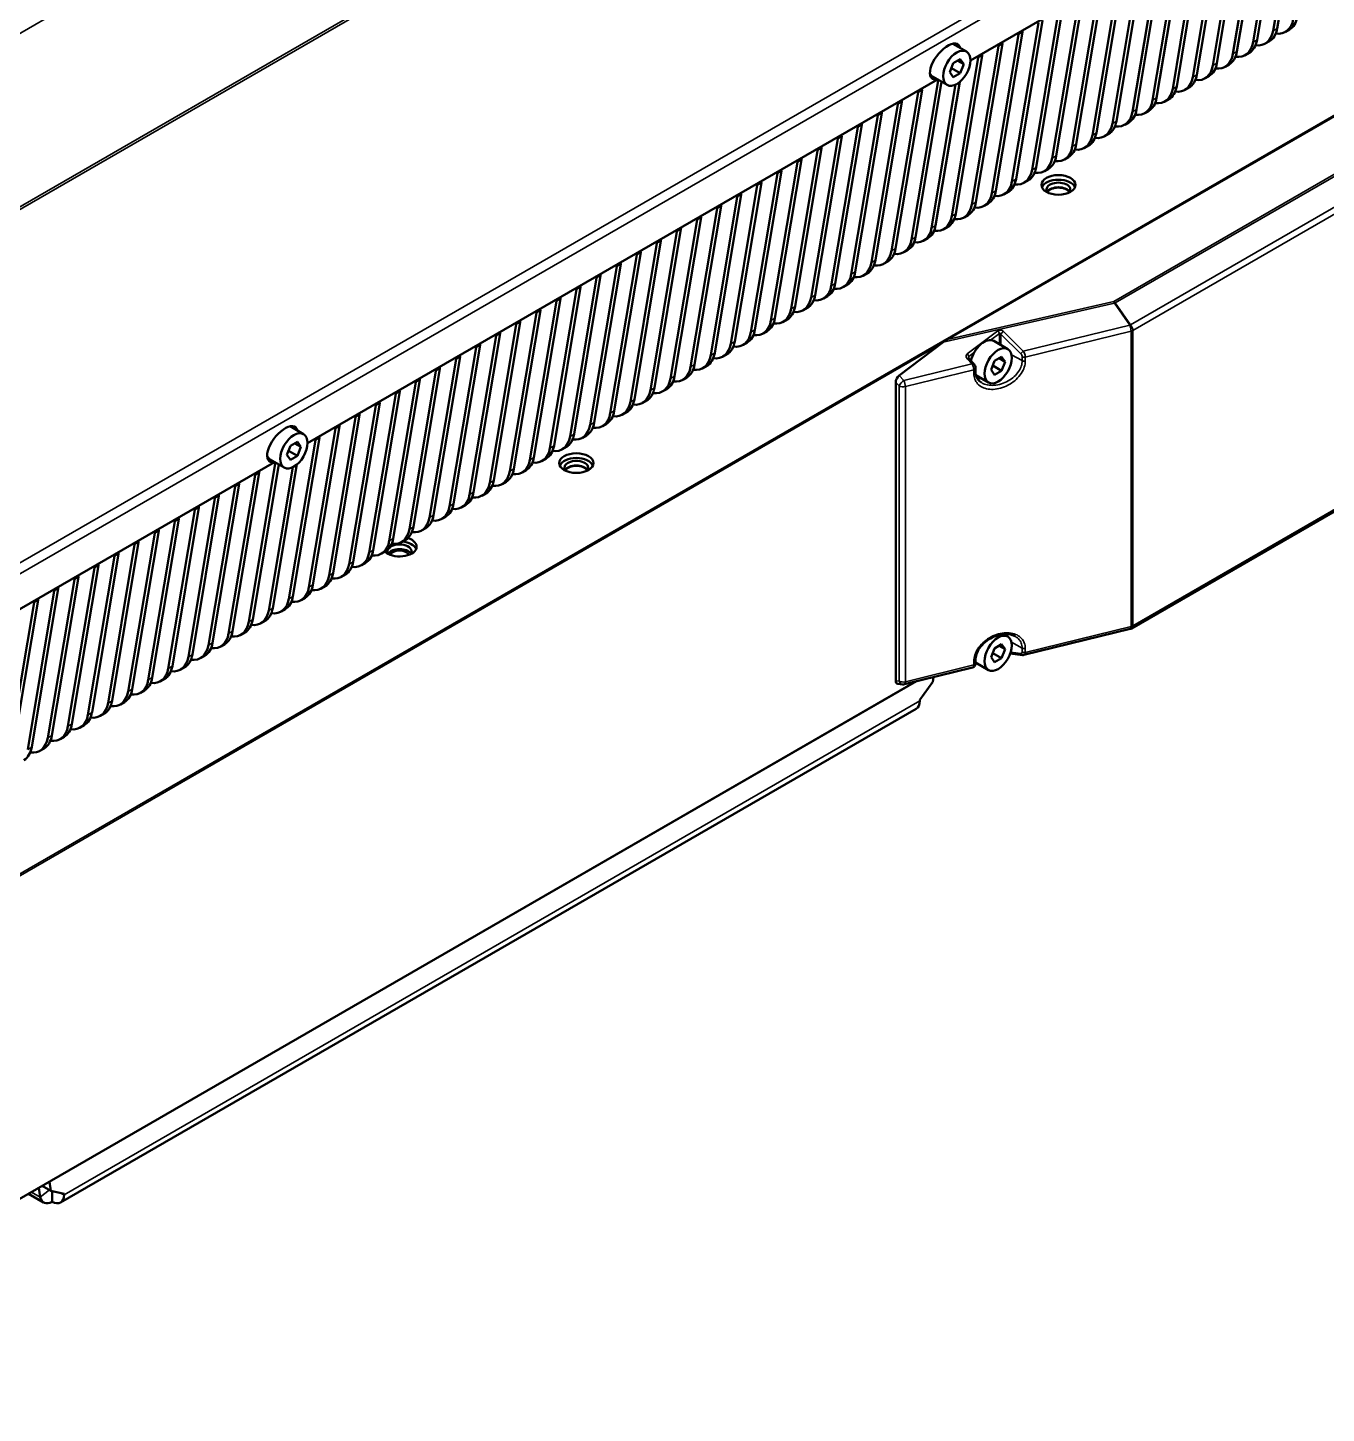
# Model space of a CAD drawing. Header units: millimetres. Extents: x 100 to 5488, y 100 to 4218.
# Drawn here: x 505.9 to 734.5, y 3023.4 to 3267.4 of the extents above; entities that cross this region are included whole.
import ezdxf

# ---------------------------------------------------------------- set-up
doc = ezdxf.new("R2010")
doc.units = ezdxf.units.MM
doc.header["$LTSCALE"] = 20
doc.layers.add('Visible (ANSI)', color=7, linetype='Continuous', lineweight=50)
doc.layers.add('Visible Narrow (ANSI)', color=7, linetype='Continuous', lineweight=35)

msp = doc.modelspace()

# ---------------------------------------------------------------- linework, layer by layer
at = {"layer": 'Visible (ANSI)'}
for p, q in [((667.755, 3212.453), (897.146, 3344.892)), ((671.859, 3261.596), (782.711, 3325.597)), ((729.813, 3294.747), (725.138, 3266.833)), ((725.845, 3267.241), (730.52, 3295.155)), ((718.774, 3263.159), (723.449, 3291.072)), ((726.277, 3292.705), (721.602, 3264.792)), ((722.31, 3265.2), (726.984, 3293.114)), ((719.206, 3288.623), (714.531, 3260.709)), ((715.238, 3261.117), (719.913, 3289.031)), ((722.742, 3290.664), (718.067, 3262.75)), ((715.67, 3286.582), (710.996, 3258.668)), ((711.703, 3259.076), (716.378, 3286.99)), ((712.135, 3284.54), (707.46, 3256.627)), ((708.167, 3257.035), (712.842, 3284.949)), ((708.599, 3282.499), (703.925, 3254.585)), ((704.632, 3254.994), (709.307, 3282.907)), ((697.561, 3250.911), (702.235, 3278.825)), ((705.064, 3280.458), (700.389, 3252.544)), ((701.096, 3252.952), (705.771, 3280.866)), ((697.993, 3276.375), (693.318, 3248.462)), ((694.025, 3248.87), (698.7, 3276.784)), ((701.528, 3278.417), (696.854, 3250.503)), ((694.457, 3274.334), (689.783, 3246.421)), ((690.49, 3246.829), (695.164, 3274.742)), ((690.922, 3272.293), (686.247, 3244.379)), ((686.954, 3244.788), (691.629, 3272.701)), ((687.386, 3270.252), (682.712, 3242.338)), ((683.419, 3242.746), (688.093, 3270.66)), ((676.348, 3238.664), (681.022, 3266.577)), ((683.851, 3268.21), (679.176, 3240.297)), ((679.883, 3240.705), (684.558, 3268.619)), ((727.299, 3266.619), (728.006, 3267.027)), ((671.155, 3263.165), (668.775, 3264.539)), ((676.78, 3264.128), (672.105, 3236.214)), ((672.812, 3236.623), (677.487, 3264.536)), ((680.315, 3266.169), (675.64, 3238.256)), ((723.763, 3264.578), (724.471, 3264.986)), ((673.244, 3262.087), (668.569, 3234.173)), ((668.843, 3261.091), (670.068, 3261.798)), ((669.277, 3234.581), (673.951, 3262.495)), ((670.68, 3260.927), (670.068, 3261.798)), ((720.228, 3262.536), (720.935, 3262.945)), ((668.843, 3261.091), (668.23, 3259.513)), ((668.23, 3259.513), (668.843, 3258.642)), ((668.515, 3260.245), (670.068, 3259.349)), ((670.068, 3259.349), (668.843, 3258.642)), ((669.619, 3261.54), (670.68, 3260.927)), ((670.068, 3259.349), (670.68, 3260.927)), ((716.692, 3260.495), (717.399, 3260.903)), ((555.187, 3194.235), (666.039, 3258.236)), ((666.173, 3258.004), (661.498, 3230.091)), ((662.205, 3230.499), (666.784, 3257.836)), ((669.255, 3257.338), (665.034, 3232.132)), ((667.755, 3257.276), (665.28, 3258.704)), ((665.741, 3232.54), (669.973, 3257.808)), ((666.038, 3258.247), (666.055, 3258.257)), ((709.621, 3256.413), (710.328, 3256.821)), ((713.157, 3258.454), (713.864, 3258.862)), ((655.134, 3226.416), (659.809, 3254.33)), ((662.637, 3255.963), (657.963, 3228.049)), ((658.67, 3228.458), (663.345, 3256.371)), ((706.086, 3254.371), (706.793, 3254.78)), ((655.566, 3251.88), (650.892, 3223.967)), ((651.599, 3224.375), (656.274, 3252.289)), ((659.102, 3253.922), (654.427, 3226.008)), ((702.55, 3252.33), (703.257, 3252.738)), ((652.031, 3249.839), (647.356, 3221.926)), ((648.063, 3222.334), (652.738, 3250.247)), ((699.015, 3250.289), (699.722, 3250.697)), ((648.495, 3247.798), (643.821, 3219.884)), ((644.528, 3220.293), (649.202, 3248.206)), ((695.479, 3248.248), (696.186, 3248.656)), ((644.96, 3245.757), (640.285, 3217.843)), ((640.992, 3218.251), (645.667, 3246.165)), ((688.408, 3244.165), (689.115, 3244.573)), ((691.944, 3246.206), (692.651, 3246.615)), ((641.424, 3243.716), (636.75, 3215.802)), ((637.457, 3216.21), (642.131, 3244.124)), ((684.873, 3242.124), (685.58, 3242.532)), ((630.386, 3212.128), (635.06, 3240.041)), ((637.889, 3241.674), (633.214, 3213.761)), ((633.921, 3214.169), (638.596, 3242.083)), ((681.337, 3240.083), (682.044, 3240.491)), ((630.818, 3237.592), (626.143, 3209.678)), ((626.85, 3210.086), (631.525, 3238)), ((634.353, 3239.633), (629.679, 3211.719)), ((677.801, 3238.041), (678.509, 3238.45)), ((627.282, 3235.551), (622.607, 3207.637)), ((623.315, 3208.045), (627.989, 3235.959)), ((674.266, 3236), (674.973, 3236.408)), ((623.747, 3233.509), (619.072, 3205.596)), ((619.779, 3206.004), (624.454, 3233.918)), ((670.73, 3233.959), (671.438, 3234.367)), ((620.211, 3231.468), (615.536, 3203.554)), ((616.244, 3203.963), (620.918, 3231.876)), ((663.659, 3229.876), (664.366, 3230.285)), ((667.195, 3231.918), (667.902, 3232.326)), ((609.172, 3199.88), (613.847, 3227.794)), ((616.676, 3229.427), (612.001, 3201.513)), ((612.708, 3201.921), (617.383, 3229.835)), ((660.124, 3227.835), (660.831, 3228.243)), ((609.604, 3225.344), (604.93, 3197.431)), ((605.637, 3197.839), (610.312, 3225.753)), ((613.14, 3227.386), (608.465, 3199.472)), ((656.588, 3225.794), (657.295, 3226.202)), ((606.069, 3223.303), (601.394, 3195.389)), ((602.101, 3195.798), (606.776, 3223.711)), ((653.053, 3223.753), (653.76, 3224.161)), ((602.533, 3221.262), (597.859, 3193.348)), ((598.566, 3193.756), (603.241, 3221.67)), ((649.517, 3221.711), (650.224, 3222.12)), ((598.998, 3219.221), (594.323, 3191.307)), ((595.03, 3191.715), (599.705, 3219.629)), ((642.446, 3217.629), (643.153, 3218.037)), ((645.982, 3219.67), (646.689, 3220.078)), ((587.959, 3187.633), (592.634, 3215.546)), ((595.462, 3217.179), (590.788, 3189.266)), ((591.495, 3189.674), (596.169, 3217.588)), ((638.911, 3215.588), (639.618, 3215.996)), ((588.391, 3213.097), (583.717, 3185.183)), ((584.424, 3185.592), (589.098, 3213.505)), ((591.927, 3215.138), (587.252, 3187.225)), ((635.375, 3213.547), (636.082, 3213.955)), ((584.856, 3211.056), (580.181, 3183.142)), ((580.888, 3183.55), (585.563, 3211.464)), ((631.84, 3211.505), (632.547, 3211.914)), ((667.087, 3212.009), (659.308, 3206.117)), ((678.438, 3210.786), (675.963, 3212.215)), ((581.32, 3209.014), (576.646, 3181.101)), ((577.353, 3181.509), (582.027, 3209.423)), ((628.304, 3209.464), (629.011, 3209.872)), ((672.397, 3208.265), (671.575, 3209.133)), ((676.126, 3208.713), (675.514, 3207.135)), ((676.126, 3208.713), (677.351, 3209.42)), ((676.902, 3209.161), (677.963, 3208.549)), ((677.963, 3208.549), (677.351, 3209.42)), ((677.351, 3206.971), (677.963, 3208.549)), ((577.785, 3206.973), (573.11, 3179.06)), ((573.817, 3179.468), (578.492, 3207.381)), ((621.233, 3205.382), (621.94, 3205.79)), ((624.768, 3207.423), (625.476, 3207.831)), ((672.763, 3206.727), (672.763, 3207.407)), ((675.038, 3204.897), (672.828, 3206.174)), ((675.514, 3207.135), (676.126, 3206.264)), ((675.798, 3207.867), (677.351, 3206.971)), ((677.351, 3206.971), (676.126, 3206.264)), ((566.746, 3175.385), (571.421, 3203.299)), ((574.249, 3204.932), (569.574, 3177.018)), ((570.282, 3177.427), (574.956, 3205.34)), ((617.697, 3203.34), (618.405, 3203.749)), ((658.707, 3152.394), (658.707, 3204.91)), ((567.178, 3200.849), (562.503, 3172.936)), ((563.211, 3173.344), (567.885, 3201.258)), ((570.714, 3202.891), (566.039, 3174.977)), ((614.162, 3201.299), (614.869, 3201.707)), ((563.643, 3198.808), (558.968, 3170.895)), ((559.675, 3171.303), (564.35, 3199.216)), ((610.626, 3199.258), (611.333, 3199.666)), ((554.483, 3195.804), (552.103, 3197.178)), ((560.107, 3196.767), (555.432, 3168.853)), ((556.139, 3169.262), (560.814, 3197.175)), ((607.091, 3197.217), (607.798, 3197.625)), ((552.17, 3193.73), (551.558, 3192.152)), ((556.571, 3194.726), (551.897, 3166.812)), ((552.17, 3193.73), (553.395, 3194.437)), ((552.604, 3167.22), (557.279, 3195.134)), ((552.947, 3194.179), (554.007, 3193.566)), ((554.007, 3193.566), (553.395, 3194.437)), ((553.395, 3191.988), (554.007, 3193.566)), ((600.02, 3193.134), (600.727, 3193.542)), ((603.555, 3195.175), (604.262, 3195.584)), ((551.083, 3189.915), (548.608, 3191.344)), ((549.365, 3190.886), (549.383, 3190.896)), ((551.558, 3192.152), (552.17, 3191.281)), ((551.842, 3192.885), (553.395, 3191.988)), ((553.395, 3191.988), (552.17, 3191.281)), ((596.484, 3191.093), (597.191, 3191.501)), ((462.556, 3140.755), (549.366, 3190.875)), ((545.965, 3188.602), (541.29, 3160.688)), ((541.997, 3161.097), (546.672, 3189.01)), ((549.5, 3190.643), (544.826, 3162.73)), ((545.533, 3163.138), (550.111, 3190.476)), ((552.583, 3189.977), (548.361, 3164.771)), ((549.068, 3165.179), (553.3, 3190.447)), ((592.949, 3189.052), (593.656, 3189.46)), ((542.429, 3186.561), (537.755, 3158.647)), ((538.462, 3159.055), (543.136, 3186.969)), ((589.413, 3187.01), (590.12, 3187.419)), ((700.243, 3161.606), (745.725, 3187.865)), ((538.894, 3184.52), (534.219, 3156.606)), ((534.926, 3157.014), (539.601, 3184.928)), ((585.878, 3184.969), (586.585, 3185.377)), ((535.358, 3182.478), (530.684, 3154.565)), ((531.391, 3154.973), (536.065, 3182.887)), ((578.807, 3180.887), (579.514, 3181.295)), ((582.342, 3182.928), (583.049, 3183.336)), ((524.32, 3150.89), (528.994, 3178.804)), ((531.823, 3180.437), (527.148, 3152.523)), ((527.855, 3152.932), (532.53, 3180.845)), ((575.271, 3178.845), (575.978, 3179.254)), ((524.752, 3176.355), (520.077, 3148.441)), ((520.784, 3148.849), (525.459, 3176.763)), ((528.287, 3178.396), (523.613, 3150.482)), ((571.735, 3176.804), (572.443, 3177.212)), ((521.216, 3174.313), (516.541, 3146.4)), ((517.249, 3146.808), (521.923, 3174.722)), ((568.2, 3174.763), (568.907, 3175.171)), ((517.681, 3172.272), (513.006, 3144.358)), ((513.713, 3144.767), (518.388, 3172.68)), ((564.664, 3172.722), (565.372, 3173.13)), ((514.145, 3170.231), (509.47, 3142.317)), ((510.178, 3142.725), (514.852, 3170.639)), ((557.593, 3168.639), (558.3, 3169.047)), ((561.129, 3170.68), (561.836, 3171.089)), ((503.106, 3138.643), (507.781, 3166.557)), ((510.61, 3168.19), (505.935, 3140.276)), ((506.642, 3140.684), (511.317, 3168.598)), ((554.058, 3166.598), (554.765, 3167.006)), ((507.074, 3166.148), (502.399, 3138.235)), ((550.522, 3164.557), (551.229, 3164.965)), ((546.987, 3162.515), (547.694, 3162.924)), ((543.451, 3160.474), (544.158, 3160.882)), ((678.438, 3160.164), (677.709, 3160.585)), ((681.288, 3156.919), (699.981, 3161.501)), ((536.38, 3156.392), (537.087, 3156.8)), ((539.916, 3158.433), (540.623, 3158.841)), ((676.126, 3158.09), (675.514, 3156.512)), ((675.798, 3157.244), (677.351, 3156.348)), ((676.126, 3158.09), (677.351, 3158.797)), ((676.902, 3158.539), (677.963, 3157.926)), ((677.963, 3157.926), (677.351, 3158.797)), ((677.351, 3156.348), (677.963, 3157.926)), ((681.02, 3156.905), (678.87, 3157.167)), ((532.845, 3154.351), (533.552, 3154.759)), ((660.251, 3151.764), (672.237, 3154.701)), ((672.763, 3155.424), (672.763, 3156.096)), ((675.038, 3154.275), (672.763, 3155.588)), ((675.514, 3156.512), (676.126, 3155.641)), ((677.351, 3156.348), (676.126, 3155.641)), ((662.364, 3152.282), (439.15, 3023.409)), ((529.309, 3152.309), (530.016, 3152.718)), ((665.256, 3152.181), (662.962, 3149.002)), ((665.373, 3153.019), (665.256, 3152.181)), ((525.774, 3150.268), (526.481, 3150.676)), ((659.063, 3151.844), (659.891, 3151.742)), ((662.316, 3147.454), (511.727, 3060.511)), ((522.238, 3148.227), (522.945, 3148.635)), ((662.938, 3148.827), (662.962, 3149.002)), ((515.167, 3144.144), (515.874, 3144.553)), ((518.702, 3146.186), (519.41, 3146.594)), ((511.631, 3142.103), (512.338, 3142.511)), ((508.096, 3140.062), (508.803, 3140.47)), ((510.03, 3062.561), (509.76, 3064.176)), ((506.07, 3062.045), (508.727, 3060.511)), ((507.869, 3063.084), (508.138, 3061.477)), ((508.497, 3063.446), (510.03, 3062.561)), ((512.324, 3062.031), (510.03, 3062.561)), ((510.227, 3062.516), (510.227, 3060.659)), ((512.348, 3061.884), (511.941, 3062.119)), ((512.324, 3062.031), (512.348, 3061.884))]:
    msp.add_line(p, q, dxfattribs=at)
for centre, start, end in [((699.743, 3162.472), 283.77012, 300), ((660.012, 3152.735), 263.03333, 283.77012)]:
    msp.add_arc(centre, 1, start, end, dxfattribs=at)
for centre, major_axis, ratio, start_param, end_param in [((724.506, 3273.089), (3.5, -6.062), 0.5773503, 0, 0.6108652), ((680.883, 3266.686), (-0.1, 0.173), 0.5773503, 3.7524579, 5.2578233), ((720.263, 3270.64), (3.5, -6.062), 0.5773503, 5.8672332, 6.8940505), ((720.971, 3271.048), (3.5, -6.062), 0.5773503, 0, 0.6108652), ((723.799, 3272.681), (3.5, -6.062), 0.5773503, 5.8672332, 6.8940505), ((667.427, 3261.391), (-2.296, -2.996), 0.4692871, 2.7675322, 6.7627973), ((666.98, 3261.649), (1.875, 3.248), 0.5773503, 5.847703, 6.0563792), ((676.64, 3264.237), (0.1, -0.173), 0.5773503, 0.6108652, 2.1162307), ((677.347, 3264.645), (-0.1, 0.173), 0.5773503, 3.7524579, 5.2578233), ((680.176, 3266.278), (0.1, -0.173), 0.5773503, 0.6108652, 2.1162307), ((716.728, 3268.598), (3.5, -6.062), 0.5773503, 5.8672332, 6.8940505), ((717.435, 3269.007), (3.5, -6.062), 0.5773503, 0, 0.6108652), ((673.105, 3262.195), (0.1, -0.173), 0.5773503, 0.6108652, 2.1162307), ((673.812, 3262.604), (-0.1, 0.173), 0.5773503, 3.7524579, 5.2578233), ((713.192, 3266.557), (3.5, -6.062), 0.5773503, 5.8672332, 6.8940505), ((713.899, 3266.965), (3.5, -6.062), 0.5773503, 0, 0.6108652), ((666.98, 3261.649), (-1.7, -2.944), 0.5773503, 5.8631434, 6.2831853), ((709.657, 3264.516), (3.5, -6.062), 0.5773503, 5.8672332, 6.8940505), ((710.364, 3264.924), (3.5, -6.062), 0.5773503, 0, 0.6108652), ((666.98, 3261.649), (-1.875, -3.248), 0.5773503, 0.0340297, 0.4217443), ((666.034, 3258.113), (0.1, -0.173), 0.5773503, 0.6108652, 2.0666339), ((703.293, 3260.842), (3.5, -6.062), 0.5773503, 0, 0.6108652), ((706.121, 3262.475), (3.5, -6.062), 0.5773503, 5.8672332, 6.8940505), ((706.828, 3262.883), (3.5, -6.062), 0.5773503, 0, 0.6108652), ((659.67, 3254.439), (-0.1, 0.173), 0.5773503, 3.7524579, 5.2578233), ((662.498, 3256.072), (0.1, -0.173), 0.5773503, 0.6108652, 2.1162307), ((663.205, 3256.48), (-0.1, 0.173), 0.5773503, 3.7524579, 5.2578233), ((699.05, 3258.392), (3.5, -6.062), 0.5773503, 5.8672332, 6.8940505), ((699.757, 3258.801), (3.5, -6.062), 0.5773503, 0, 0.6108652), ((702.586, 3260.434), (3.5, -6.062), 0.5773503, 5.8672332, 6.8940505), ((655.427, 3251.989), (0.1, -0.173), 0.5773503, 0.6108652, 2.1162307), ((656.134, 3252.397), (-0.1, 0.173), 0.5773503, 3.7524579, 5.2578233), ((658.963, 3254.03), (0.1, -0.173), 0.5773503, 0.6108652, 2.1162307), ((695.515, 3256.351), (3.5, -6.062), 0.5773503, 5.8672332, 6.8940505), ((696.222, 3256.759), (3.5, -6.062), 0.5773503, 0, 0.6108652), ((651.892, 3249.948), (0.1, -0.173), 0.5773503, 0.6108652, 2.1162307), ((652.599, 3250.356), (-0.1, 0.173), 0.5773503, 3.7524579, 5.2578233), ((691.979, 3254.31), (3.5, -6.062), 0.5773503, 5.8672332, 6.8940505), ((692.686, 3254.718), (3.5, -6.062), 0.5773503, 0, 0.6108652), ((648.356, 3247.907), (0.1, -0.173), 0.5773503, 0.6108652, 2.1162307), ((649.063, 3248.315), (-0.1, 0.173), 0.5773503, 3.7524579, 5.2578233), ((688.444, 3252.269), (3.5, -6.062), 0.5773503, 5.8672332, 6.8940505), ((689.151, 3252.677), (3.5, -6.062), 0.5773503, 0, 0.6108652), ((644.821, 3245.866), (0.1, -0.173), 0.5773503, 0.6108652, 2.1162307), ((645.528, 3246.274), (-0.1, 0.173), 0.5773503, 3.7524579, 5.2578233), ((682.08, 3248.594), (3.5, -6.062), 0.5773503, 0, 0.6108652), ((684.908, 3250.227), (3.5, -6.062), 0.5773503, 5.8672332, 6.8940505), ((685.615, 3250.636), (3.5, -6.062), 0.5773503, 0, 0.6108652), ((638.457, 3242.191), (-0.1, 0.173), 0.5773503, 3.7524579, 5.2578233), ((641.285, 3243.824), (0.1, -0.173), 0.5773503, 0.6108652, 2.1162307), ((641.992, 3244.233), (-0.1, 0.173), 0.5773503, 3.7524579, 5.2578233), ((677.837, 3246.145), (3.5, -6.062), 0.5773503, 5.8672332, 6.8940505), ((678.544, 3246.553), (3.5, -6.062), 0.5773503, 0, 0.6108652), ((681.373, 3248.186), (3.5, -6.062), 0.5773503, 5.8672332, 6.8940505), ((634.214, 3239.742), (0.1, -0.173), 0.5773503, 0.6108652, 2.1162307), ((634.921, 3240.15), (-0.1, 0.173), 0.5773503, 3.7524579, 5.2578233), ((637.749, 3241.783), (0.1, -0.173), 0.5773503, 0.6108652, 2.1162307), ((674.301, 3244.104), (3.5, -6.062), 0.5773503, 5.8672332, 6.8940505), ((675.009, 3244.512), (3.5, -6.062), 0.5773503, 0, 0.6108652), ((687.345, 3238.869), (-3, 0), 0.5773503, 3.3795338, 6.0452442), ((687.345, 3238.869), (2.1, 0), 0.5773503, 5.8319815, 9.8759818), ((630.678, 3237.701), (0.1, -0.173), 0.5773503, 0.6108652, 2.1162307), ((631.386, 3238.109), (-0.1, 0.173), 0.5773503, 3.7524579, 5.2578233), ((670.766, 3242.062), (3.5, -6.062), 0.5773503, 5.8672332, 6.8940505), ((671.473, 3242.471), (3.5, -6.062), 0.5773503, 0, 0.6108652), ((687.345, 3238.052), (-2.1, 0), 0.5773503, 3.4850213, 5.9397566), ((687.345, 3238.052), (2, 0), 0.5773503, 0.284914, 2.8566786), ((627.143, 3235.659), (0.1, -0.173), 0.5773503, 0.6108652, 2.1162307), ((627.85, 3236.068), (-0.1, 0.173), 0.5773503, 3.7524579, 5.2578233), ((667.23, 3240.021), (3.5, -6.062), 0.5773503, 5.8672332, 6.8940505), ((667.938, 3240.429), (3.5, -6.062), 0.5773503, 0, 0.6108652), ((623.607, 3233.618), (0.1, -0.173), 0.5773503, 0.6108652, 2.1162307), ((624.314, 3234.026), (-0.1, 0.173), 0.5773503, 3.7524579, 5.2578233), ((660.866, 3236.347), (3.5, -6.062), 0.5773503, 0, 0.6108652), ((663.695, 3237.98), (3.5, -6.062), 0.5773503, 5.8672332, 6.8940505), ((664.402, 3238.388), (3.5, -6.062), 0.5773503, 0, 0.6108652), ((617.243, 3229.944), (-0.1, 0.173), 0.5773503, 3.7524579, 5.2578233), ((620.072, 3231.577), (0.1, -0.173), 0.5773503, 0.6108652, 2.1162307), ((620.779, 3231.985), (-0.1, 0.173), 0.5773503, 3.7524579, 5.2578233), ((656.624, 3233.897), (3.5, -6.062), 0.5773503, 5.8672332, 6.8940505), ((657.331, 3234.306), (3.5, -6.062), 0.5773503, 0, 0.6108652), ((660.159, 3235.939), (3.5, -6.062), 0.5773503, 5.8672332, 6.8940505), ((613.001, 3227.494), (0.1, -0.173), 0.5773503, 0.6108652, 2.1162307), ((613.708, 3227.903), (-0.1, 0.173), 0.5773503, 3.7524579, 5.2578233), ((616.536, 3229.536), (0.1, -0.173), 0.5773503, 0.6108652, 2.1162307), ((653.088, 3231.856), (3.5, -6.062), 0.5773503, 5.8672332, 6.8940505), ((653.795, 3232.264), (3.5, -6.062), 0.5773503, 0, 0.6108652), ((609.465, 3225.453), (0.1, -0.173), 0.5773503, 0.6108652, 2.1162307), ((610.172, 3225.861), (-0.1, 0.173), 0.5773503, 3.7524579, 5.2578233), ((649.553, 3229.815), (3.5, -6.062), 0.5773503, 5.8672332, 6.8940505), ((650.26, 3230.223), (3.5, -6.062), 0.5773503, 0, 0.6108652), ((605.93, 3223.412), (0.1, -0.173), 0.5773503, 0.6108652, 2.1162307), ((606.637, 3223.82), (-0.1, 0.173), 0.5773503, 3.7524579, 5.2578233), ((646.017, 3227.774), (3.5, -6.062), 0.5773503, 5.8672332, 6.8940505), ((646.724, 3228.182), (3.5, -6.062), 0.5773503, 0, 0.6108652), ((602.394, 3221.371), (0.1, -0.173), 0.5773503, 0.6108652, 2.1162307), ((603.101, 3221.779), (-0.1, 0.173), 0.5773503, 3.7524579, 5.2578233), ((639.653, 3224.099), (3.5, -6.062), 0.5773503, 0, 0.6108652), ((642.482, 3225.732), (3.5, -6.062), 0.5773503, 5.8672332, 6.8940505), ((643.189, 3226.141), (3.5, -6.062), 0.5773503, 0, 0.6108652), ((596.03, 3217.696), (-0.1, 0.173), 0.5773503, 3.7524579, 5.2578233), ((598.859, 3219.329), (0.1, -0.173), 0.5773503, 0.6108652, 2.1162307), ((599.566, 3219.738), (-0.1, 0.173), 0.5773503, 3.7524579, 5.2578233), ((635.411, 3221.65), (3.5, -6.062), 0.5773503, 5.8672332, 6.8940505), ((636.118, 3222.058), (3.5, -6.062), 0.5773503, 0, 0.6108652), ((638.946, 3223.691), (3.5, -6.062), 0.5773503, 5.8672332, 6.8940505), ((591.788, 3215.247), (0.1, -0.173), 0.5773503, 0.6108652, 2.1162307), ((592.495, 3215.655), (-0.1, 0.173), 0.5773503, 3.7524579, 5.2578233), ((595.323, 3217.288), (0.1, -0.173), 0.5773503, 0.6108652, 2.1162307), ((631.875, 3219.609), (3.5, -6.062), 0.5773503, 5.8672332, 6.8940505), ((632.582, 3220.017), (3.5, -6.062), 0.5773503, 0, 0.6108652), ((588.252, 3213.206), (0.1, -0.173), 0.5773503, 0.6108652, 2.1162307), ((588.959, 3213.614), (-0.1, 0.173), 0.5773503, 3.7524579, 5.2578233), ((628.34, 3217.567), (3.5, -6.062), 0.5773503, 5.8672332, 6.8940505), ((629.047, 3217.976), (3.5, -6.062), 0.5773503, 0, 0.6108652), ((584.716, 3211.164), (0.1, -0.173), 0.5773503, 0.6108652, 2.1162307), ((585.424, 3211.573), (-0.1, 0.173), 0.5773503, 3.7524579, 5.2578233), ((624.804, 3215.526), (3.5, -6.062), 0.5773503, 5.8672332, 6.8940505), ((625.511, 3215.934), (3.5, -6.062), 0.5773503, 0, 0.6108652), ((667.784, 3211.654), (-1.773, -1.185), 0.32587, 4.5140991, 4.8927613), ((674.263, 3209.271), (1.7, 2.944), 0.5773503, 0, 2.0682462), ((581.181, 3209.123), (0.1, -0.173), 0.5773503, 0.6108652, 2.1162307), ((581.888, 3209.531), (-0.1, 0.173), 0.5773503, 3.7524579, 5.2578233), ((618.44, 3211.852), (3.5, -6.062), 0.5773503, 0, 0.6108652), ((621.268, 3213.485), (3.5, -6.062), 0.5773503, 5.8672332, 6.8940505), ((621.976, 3213.893), (3.5, -6.062), 0.5773503, 0, 0.6108652), ((671.212, 3208.789), (0.363, 0.344), 0.3380766, 0, 0.0002542), ((672.034, 3207.921), (0.363, 0.344), 0.3380766, 6.2831166, 6.2831856), ((574.817, 3205.449), (-0.1, 0.173), 0.5773503, 3.7524579, 5.2578233), ((577.645, 3207.082), (0.1, -0.173), 0.5773503, 0.6108652, 2.1162307), ((578.352, 3207.49), (-0.1, 0.173), 0.5773503, 3.7524579, 5.2578233), ((614.197, 3209.402), (3.5, -6.062), 0.5773503, 5.8672332, 6.8940505), ((614.905, 3209.811), (3.5, -6.062), 0.5773503, 0, 0.6108652), ((617.733, 3211.444), (3.5, -6.062), 0.5773503, 5.8672332, 6.8940505), ((659.414, 3205.313), (-0.463, -0.925), 0.5782294, 4.0057487, 5.4256924), ((672.263, 3207.407), (0.5, 0), 0.5773503, 0, 0.0001811), ((570.574, 3202.999), (0.1, -0.173), 0.5773503, 0.6108652, 2.1162307), ((571.281, 3203.408), (-0.1, 0.173), 0.5773503, 3.7524579, 5.2578233), ((574.11, 3205.041), (0.1, -0.173), 0.5773503, 0.6108652, 2.1162307), ((610.662, 3207.361), (3.5, -6.062), 0.5773503, 5.8672332, 6.8940505), ((611.369, 3207.769), (3.5, -6.062), 0.5773503, 0, 0.6108652), ((567.039, 3200.958), (0.1, -0.173), 0.5773503, 0.6108652, 2.1162307), ((567.746, 3201.366), (-0.1, 0.173), 0.5773503, 3.7524579, 5.2578233), ((607.126, 3205.32), (3.5, -6.062), 0.5773503, 5.8672332, 6.8940505), ((607.833, 3205.728), (3.5, -6.062), 0.5773503, 0, 0.6108652), ((563.503, 3198.917), (0.1, -0.173), 0.5773503, 0.6108652, 2.1162307), ((564.21, 3199.325), (-0.1, 0.173), 0.5773503, 3.7524579, 5.2578233), ((603.591, 3203.279), (3.5, -6.062), 0.5773503, 5.8672332, 6.8940505), ((604.298, 3203.687), (3.5, -6.062), 0.5773503, 0, 0.6108652), ((550.754, 3194.03), (-2.296, -2.996), 0.4692871, 2.7675322, 6.7627973), ((550.308, 3194.288), (1.875, 3.248), 0.5773503, 5.847703, 6.0563792), ((559.968, 3196.876), (0.1, -0.173), 0.5773503, 0.6108652, 2.1162307), ((560.675, 3197.284), (-0.1, 0.173), 0.5773503, 3.7524579, 5.2578233), ((597.227, 3199.605), (3.5, -6.062), 0.5773503, 0, 0.6108652), ((600.055, 3201.238), (3.5, -6.062), 0.5773503, 5.8672332, 6.8940505), ((600.762, 3201.646), (3.5, -6.062), 0.5773503, 0, 0.6108652), ((556.432, 3194.834), (0.1, -0.173), 0.5773503, 0.6108652, 2.1162307), ((557.139, 3195.243), (-0.1, 0.173), 0.5773503, 3.7524579, 5.2578233), ((592.984, 3197.155), (3.5, -6.062), 0.5773503, 5.8672332, 6.8940505), ((593.691, 3197.563), (3.5, -6.062), 0.5773503, 0, 0.6108652), ((596.52, 3199.196), (3.5, -6.062), 0.5773503, 5.8672332, 6.8940505), ((550.308, 3194.288), (-1.7, -2.944), 0.5773503, 5.8631434, 6.2831853), ((550.308, 3194.288), (-1.875, -3.248), 0.5773503, 0.0340297, 0.4217443), ((549.361, 3190.752), (0.1, -0.173), 0.5773503, 0.6108652, 2.0666339), ((589.449, 3195.114), (3.5, -6.062), 0.5773503, 5.8672332, 6.8940505), ((590.156, 3195.522), (3.5, -6.062), 0.5773503, 0, 0.6108652), ((602.492, 3189.879), (-3, 0), 0.5773503, 3.3795338, 6.0452442), ((602.492, 3189.879), (2.1, 0), 0.5773503, 5.8319815, 9.8759818), ((545.826, 3188.711), (0.1, -0.173), 0.5773503, 0.6108652, 2.1162307), ((546.533, 3189.119), (-0.1, 0.173), 0.5773503, 3.7524579, 5.2578233), ((585.913, 3193.073), (3.5, -6.062), 0.5773503, 5.8672332, 6.8940505), ((586.62, 3193.481), (3.5, -6.062), 0.5773503, 0, 0.6108652), ((602.492, 3189.062), (-2.1, 0), 0.5773503, 3.4850213, 5.9397566), ((602.492, 3189.062), (2, 0), 0.5773503, 0.284914, 2.8566786), ((542.29, 3186.67), (0.1, -0.173), 0.5773503, 0.6108652, 2.1162307), ((542.997, 3187.078), (-0.1, 0.173), 0.5773503, 3.7524579, 5.2578233), ((582.378, 3191.031), (3.5, -6.062), 0.5773503, 5.8672332, 6.8940505), ((583.085, 3191.44), (3.5, -6.062), 0.5773503, 0, 0.6108652), ((538.755, 3184.628), (0.1, -0.173), 0.5773503, 0.6108652, 2.1162307), ((539.462, 3185.037), (-0.1, 0.173), 0.5773503, 3.7524579, 5.2578233), ((578.842, 3188.99), (3.5, -6.062), 0.5773503, 5.8672332, 6.8940505), ((579.549, 3189.398), (3.5, -6.062), 0.5773503, 0, 0.6108652), ((535.219, 3182.587), (0.1, -0.173), 0.5773503, 0.6108652, 2.1162307), ((535.926, 3182.995), (-0.1, 0.173), 0.5773503, 3.7524579, 5.2578233), ((572.478, 3185.316), (3.5, -6.062), 0.5773503, 0, 0.6108652), ((575.307, 3186.949), (3.5, -6.062), 0.5773503, 5.8672332, 6.8940505), ((576.014, 3187.357), (3.5, -6.062), 0.5773503, 0, 0.6108652), ((528.855, 3178.913), (-0.1, 0.173), 0.5773503, 3.7524579, 5.2578233), ((531.683, 3180.546), (0.1, -0.173), 0.5773503, 0.6108652, 2.1162307), ((532.391, 3180.954), (-0.1, 0.173), 0.5773503, 3.7524579, 5.2578233), ((568.235, 3182.866), (3.5, -6.062), 0.5773503, 5.8672332, 6.8940505), ((568.943, 3183.275), (3.5, -6.062), 0.5773503, 0, 0.6108652), ((571.771, 3184.908), (3.5, -6.062), 0.5773503, 5.8672332, 6.8940505), ((524.612, 3176.463), (0.1, -0.173), 0.5773503, 0.6108652, 2.1162307), ((525.319, 3176.872), (-0.1, 0.173), 0.5773503, 3.7524579, 5.2578233), ((528.148, 3178.505), (0.1, -0.173), 0.5773503, 0.6108652, 2.1162307), ((564.7, 3180.825), (3.5, -6.062), 0.5773503, 5.8672332, 6.8940505), ((571.379, 3175.998), (3, 0), 0.5773503, 3.6794678, 7.3422984), ((565.407, 3181.233), (3.5, -6.062), 0.5773503, 0, 0.6108652), ((571.379, 3175.182), (2.1, 0), 0.5773503, 5.8319815, 8.7807477), ((571.379, 3175.182), (3, 0), 0.5773503, 0.2379411, 1.4020864), ((521.077, 3174.422), (0.1, -0.173), 0.5773503, 0.6108652, 2.1162307), ((521.784, 3174.83), (-0.1, 0.173), 0.5773503, 3.7524579, 5.2578233), ((561.164, 3178.784), (3.5, -6.062), 0.5773503, 5.8672332, 6.8940505), ((561.872, 3179.192), (3.5, -6.062), 0.5773503, 0, 0.6108652), ((571.379, 3175.182), (-2.1, 0), 0.5773503, 6.0105455, 6.7343891), ((571.379, 3174.365), (-2.1, 0), 0.5773503, 3.4850213, 5.9397566), ((571.379, 3174.365), (1.65, 0), 0.5773503, 0.185608, 2.9559846), ((517.541, 3172.381), (0.1, -0.173), 0.5773503, 0.6108652, 2.1162307), ((518.248, 3172.789), (-0.1, 0.173), 0.5773503, 3.7524579, 5.2578233), ((557.629, 3176.743), (3.5, -6.062), 0.5773503, 5.8672332, 6.8940505), ((558.336, 3177.151), (3.5, -6.062), 0.5773503, 0, 0.6108652), ((514.006, 3170.34), (0.1, -0.173), 0.5773503, 0.6108652, 2.1162307), ((514.713, 3170.748), (-0.1, 0.173), 0.5773503, 3.7524579, 5.2578233), ((551.265, 3173.068), (3.5, -6.062), 0.5773503, 0, 0.6108652), ((554.093, 3174.701), (3.5, -6.062), 0.5773503, 5.8672332, 6.8940505), ((554.8, 3175.11), (3.5, -6.062), 0.5773503, 0, 0.6108652), ((507.642, 3166.665), (-0.1, 0.173), 0.5773503, 3.7524579, 5.2578233), ((510.47, 3168.298), (0.1, -0.173), 0.5773503, 0.6108652, 2.1162307), ((511.177, 3168.707), (-0.1, 0.173), 0.5773503, 3.7524579, 5.2578233), ((547.022, 3170.619), (3.5, -6.062), 0.5773503, 5.8672332, 6.8940505), ((547.729, 3171.027), (3.5, -6.062), 0.5773503, 0, 0.6108652), ((550.558, 3172.66), (3.5, -6.062), 0.5773503, 5.8672332, 6.8940505), ((506.935, 3166.257), (0.1, -0.173), 0.5773503, 0.6108652, 2.1162307), ((543.487, 3168.578), (3.5, -6.062), 0.5773503, 5.8672332, 6.8940505), ((544.194, 3168.986), (3.5, -6.062), 0.5773503, 0, 0.6108652), ((539.951, 3166.536), (3.5, -6.062), 0.5773503, 5.8672332, 6.8940505), ((540.658, 3166.945), (3.5, -6.062), 0.5773503, 0, 0.6108652), ((536.416, 3164.495), (3.5, -6.062), 0.5773503, 5.8672332, 6.8940505), ((537.123, 3164.903), (3.5, -6.062), 0.5773503, 0, 0.6108652), ((530.052, 3160.821), (3.5, -6.062), 0.5773503, 0, 0.6108652), ((532.88, 3162.454), (3.5, -6.062), 0.5773503, 5.8672332, 6.8940505), ((533.587, 3162.862), (3.5, -6.062), 0.5773503, 0, 0.6108652), ((681.081, 3157.401), (-0.061, -0.496), 0.736324, 0.0000002, 0.0001292), ((525.809, 3158.371), (3.5, -6.062), 0.5773503, 5.8672332, 6.8940505), ((526.516, 3158.78), (3.5, -6.062), 0.5773503, 0, 0.6108652), ((529.345, 3160.413), (3.5, -6.062), 0.5773503, 5.8672332, 6.8940505), ((672.263, 3156.104), (0.5, 0), 0.5773503, 0, 0.0003699), ((522.274, 3156.33), (3.5, -6.062), 0.5773503, 5.8672332, 6.8940505), ((522.981, 3156.738), (3.5, -6.062), 0.5773503, 0, 0.6108652), ((659.414, 3152.808), (-0.467, -0.93), 0.5711118, 5.4336294, 6.4848623), ((518.738, 3154.289), (3.5, -6.062), 0.5773503, 5.8672332, 6.8940505), ((519.445, 3154.697), (3.5, -6.062), 0.5773503, 0, 0.6108652), ((515.202, 3152.248), (3.5, -6.062), 0.5773503, 5.8672332, 6.8940505), ((515.91, 3152.656), (3.5, -6.062), 0.5773503, 0, 0.6108652), ((660.816, 3150.052), (1.5, -2.598), 0.5773503, 0, 0.7853982), ((508.838, 3148.573), (3.5, -6.062), 0.5773503, 0, 0.6108652), ((511.667, 3150.206), (3.5, -6.062), 0.5773503, 5.8672332, 6.8940505), ((512.374, 3150.615), (3.5, -6.062), 0.5773503, 0, 0.6108652), ((504.596, 3146.124), (3.5, -6.062), 0.5773503, 5.8672332, 6.8940505), ((505.303, 3146.532), (3.5, -6.062), 0.5773503, 0, 0.6108652), ((508.131, 3148.165), (3.5, -6.062), 0.5773503, 5.8672332, 6.8940505), ((501.767, 3144.491), (3.5, -6.062), 0.5773503, 0, 0.6108652), ((510.227, 3063.109), (1.5, -2.598), 0.5773503, 5.4977871, 7.0685835), ((510.227, 3063.109), (-1.5, -2.598), 0.5773503, 5.6723201, 7.0685835)]:
    msp.add_ellipse(centre, major_axis=major_axis, ratio=ratio, start_param=start_param, end_param=end_param, dxfattribs=at)
for centre, major_axis in [((669.455, 3260.22), (1.7, 2.944)), ((687.345, 3239.685), (-3, 0)), ((676.738, 3207.842), (1.7, 2.944)), ((552.783, 3192.859), (1.7, 2.944)), ((602.492, 3190.695), (-3, 0)), ((676.738, 3157.219), (1.7, 2.944))]:
    msp.add_ellipse(centre, major_axis=major_axis, ratio=0.5773503, dxfattribs=at)
for points, knots in [([(671.515, 3209.248), (671.515, 3209.24), (671.517, 3209.228), (671.528, 3209.2), (671.534, 3209.188), (671.55, 3209.162), (671.561, 3209.148), (671.575, 3209.133)], [0, 0, 0, 0, 0.014407676, 0.014407676, 0.022325824, 0.022325824, 0.030640172, 0.030640172, 0.030640172, 0.030640172]), ([(672.397, 3208.265), (672.477, 3208.181), (672.549, 3208.083), (672.66, 3207.88), (672.703, 3207.774), (672.751, 3207.581), (672.763, 3207.494), (672.763, 3207.407)], [0, 0, 0, 0, 0.035697237, 0.035697237, 0.069380501, 0.069380501, 0.096606896, 0.096606896, 0.096606896, 0.096606896]), ([(672.763, 3206.727), (672.763, 3206.408), (672.824, 3206.108), (673.051, 3205.578), (673.221, 3205.342), (673.543, 3205.047), (673.664, 3204.957), (673.795, 3204.878)], [0, 0, 0, 0, 0.12532311, 0.12532311, 0.25251923, 0.25251923, 0.31674209, 0.31674209, 0.31674209, 0.31674209]), ([(679.699, 3160.225), (679.395, 3160.393), (679.034, 3160.508), (678.254, 3160.617), (677.828, 3160.613), (676.948, 3160.482), (676.483, 3160.351), (675.582, 3159.971), (675.134, 3159.715), (674.337, 3159.119), (673.975, 3158.773), (673.402, 3158.058), (673.175, 3157.681), (672.878, 3156.965), (672.793, 3156.615), (672.766, 3156.227), (672.763, 3156.165), (672.763, 3156.104)], [0, 0, 0, 0, 0.1438043, 0.1438043, 0.2874519, 0.2874519, 0.4365532, 0.4365532, 0.5880436, 0.5880436, 0.7349932, 0.7349932, 0.8714619, 0.8714619, 0.9965452, 0.9965452, 1.020423, 1.020423, 1.020423, 1.020423]), ([(681.288, 3156.919), (681.209, 3156.9), (681.127, 3156.895), (681.038, 3156.903), (681.029, 3156.903), (681.02, 3156.905)], [0.000003255, 0.000003255, 0.000003255, 0.000003255, 0.025975972, 0.025975972, 0.028868437, 0.028868437, 0.028868437, 0.028868437]), ([(672.763, 3155.424), (672.763, 3155.319), (672.745, 3155.213), (672.673, 3155.03), (672.621, 3154.948), (672.5, 3154.826), (672.433, 3154.779), (672.323, 3154.727), (672.282, 3154.713), (672.24, 3154.702)], [0.00000161, 0.00000161, 0.00000161, 0.00000161, 0.03319525, 0.03319525, 0.06305276, 0.06305276, 0.08819564, 0.08819564, 0.10197074, 0.10197074, 0.10197074, 0.10197074])]:
    msp.add_open_spline(points, degree=3, knots=knots, dxfattribs=at)
msp.add_open_spline([(672.237, 3154.702), (672.237, 3154.701), (672.237, 3154.701), (672.237, 3154.701)], degree=3, dxfattribs=at)
at = {"layer": 'Visible Narrow (ANSI)'}
for p, q in [((1121.803, 3622.748), (448.637, 3234.096)), ((1117.777, 3589.416), (444.611, 3200.764)), ((444.624, 3201.257), (1117.789, 3589.91)), ((448.324, 3140.686), (1121.489, 3529.339)), ((1121.401, 3527.369), (448.235, 3138.717)), ((439.009, 3080.55), (1094.214, 3458.833)), ((681.022, 3266.577), (680.315, 3266.169)), ((725.138, 3266.833), (725.845, 3267.241)), ((677.487, 3264.536), (676.78, 3264.128)), ((721.602, 3264.792), (722.31, 3265.2)), ((673.951, 3262.495), (673.244, 3262.087)), ((718.067, 3262.75), (718.774, 3263.159)), ((714.531, 3260.709), (715.238, 3261.117)), ((666.333, 3258.097), (666.173, 3258.004)), ((707.46, 3256.627), (708.167, 3257.035)), ((710.996, 3258.668), (711.703, 3259.076)), ((659.809, 3254.33), (659.102, 3253.922)), ((663.345, 3256.371), (662.637, 3255.963)), ((703.925, 3254.585), (704.632, 3254.994)), ((656.274, 3252.289), (655.566, 3251.88)), ((700.389, 3252.544), (701.096, 3252.952)), ((652.738, 3250.247), (652.031, 3249.839)), ((696.854, 3250.503), (697.561, 3250.911)), ((649.202, 3248.206), (648.495, 3247.798)), ((693.318, 3248.462), (694.025, 3248.87)), ((645.667, 3246.165), (644.96, 3245.757)), ((686.247, 3244.379), (686.954, 3244.788)), ((689.783, 3246.421), (690.49, 3246.829)), ((697.087, 3219.142), (741.992, 3245.068)), ((742.244, 3244.851), (697.347, 3218.929)), ((642.131, 3244.124), (641.424, 3243.716)), ((682.712, 3242.338), (683.419, 3242.746)), ((635.06, 3240.041), (634.353, 3239.633)), ((638.596, 3242.083), (637.889, 3241.674)), ((679.176, 3240.297), (679.883, 3240.705)), ((700.015, 3215.052), (745.499, 3241.312)), ((745.93, 3240.305), (700.45, 3214.047)), ((631.525, 3238), (630.818, 3237.592)), ((675.64, 3238.256), (676.348, 3238.664)), ((627.989, 3235.959), (627.282, 3235.551)), ((672.105, 3236.214), (672.812, 3236.623)), ((624.454, 3233.918), (623.747, 3233.509)), ((665.034, 3232.132), (665.741, 3232.54)), ((668.569, 3234.173), (669.277, 3234.581)), ((620.918, 3231.876), (620.211, 3231.468)), ((661.498, 3230.091), (662.205, 3230.499)), ((613.847, 3227.794), (613.14, 3227.386)), ((617.383, 3229.835), (616.676, 3229.427)), ((657.963, 3228.049), (658.67, 3228.458)), ((610.312, 3225.753), (609.604, 3225.344)), ((654.427, 3226.008), (655.134, 3226.416)), ((606.776, 3223.711), (606.069, 3223.303)), ((650.892, 3223.967), (651.599, 3224.375)), ((603.241, 3221.67), (602.533, 3221.262)), ((643.821, 3219.884), (644.528, 3220.293)), ((647.356, 3221.926), (648.063, 3222.334)), ((599.705, 3219.629), (598.998, 3219.221)), ((640.285, 3217.843), (640.992, 3218.251)), ((667.087, 3212.009), (697.225, 3218.882)), ((697.087, 3219.142), (667.755, 3212.453)), ((697.225, 3218.882), (699.893, 3215.005)), ((700.015, 3215.052), (697.347, 3218.929)), ((592.634, 3215.546), (591.927, 3215.138)), ((596.169, 3217.588), (595.462, 3217.179)), ((636.75, 3215.802), (637.457, 3216.21)), ((589.098, 3213.505), (588.391, 3213.097)), ((633.214, 3213.761), (633.921, 3214.169)), ((676.675, 3214.011), (671.296, 3209.936)), ((675.421, 3212.372), (676.953, 3213.532)), ((676.953, 3211.644), (676.953, 3213.532)), ((677.233, 3213.406), (680.734, 3209.931)), ((677.233, 3213.406), (677.233, 3211.482)), ((681.156, 3210.413), (677.656, 3213.888)), ((681.156, 3210.413), (699.893, 3215.005)), ((700.134, 3213.924), (681.517, 3209.362)), ((700.134, 3161.94), (700.134, 3213.924)), ((700.45, 3214.047), (700.45, 3162.064)), ((666.501, 3211.566), (439.15, 3080.305)), ((585.563, 3211.464), (584.856, 3211.056)), ((629.679, 3211.719), (630.386, 3212.128)), ((582.027, 3209.423), (581.32, 3209.014)), ((622.607, 3207.637), (623.315, 3208.045)), ((626.143, 3209.678), (626.85, 3210.086)), ((660.163, 3205.268), (672.109, 3208.196)), ((671.287, 3209.063), (672.109, 3208.196)), ((671.574, 3209.457), (672.518, 3210.173)), ((671.574, 3209.457), (671.574, 3209.134)), ((679.087, 3209.791), (680.974, 3208.739)), ((680.974, 3208.739), (680.974, 3209.42)), ((681.517, 3209.362), (681.517, 3208.681)), ((578.492, 3207.381), (577.785, 3206.973)), ((619.072, 3205.596), (619.779, 3206.004)), ((660.163, 3205.268), (659.308, 3206.117)), ((672.459, 3207.142), (660.403, 3204.187)), ((672.459, 3206.461), (672.459, 3207.142)), ((571.421, 3203.299), (570.714, 3202.891)), ((574.956, 3205.34), (574.249, 3204.932)), ((615.536, 3203.554), (616.244, 3203.963)), ((658.707, 3204.91), (659.318, 3204.303)), ((659.318, 3152.32), (659.318, 3204.303)), ((660.403, 3204.187), (660.403, 3152.204)), ((567.885, 3201.258), (567.178, 3200.849)), ((612.001, 3201.513), (612.708, 3201.921)), ((564.35, 3199.216), (563.643, 3198.808)), ((608.465, 3199.472), (609.172, 3199.88)), ((560.814, 3197.175), (560.107, 3196.767)), ((601.394, 3195.389), (602.101, 3195.798)), ((604.93, 3197.431), (605.637, 3197.839)), ((557.279, 3195.134), (556.571, 3194.726)), ((597.859, 3193.348), (598.566, 3193.756)), ((594.323, 3191.307), (595.03, 3191.715)), ((546.672, 3189.01), (545.965, 3188.602)), ((549.66, 3190.736), (549.5, 3190.643)), ((590.788, 3189.266), (591.495, 3189.674)), ((543.136, 3186.969), (542.429, 3186.561)), ((587.252, 3187.225), (587.959, 3187.633)), ((700.45, 3162.064), (745.93, 3188.321)), ((539.601, 3184.928), (538.894, 3184.52)), ((583.717, 3185.183), (584.424, 3185.592)), ((536.065, 3182.887), (535.358, 3182.478)), ((576.646, 3181.101), (577.353, 3181.509)), ((580.181, 3183.142), (580.888, 3183.55)), ((528.994, 3178.804), (528.287, 3178.396)), ((532.53, 3180.845), (531.823, 3180.437)), ((573.11, 3179.06), (573.817, 3179.468)), ((525.459, 3176.763), (524.752, 3176.355)), ((569.574, 3177.018), (570.282, 3177.427)), ((521.923, 3174.722), (521.216, 3174.313)), ((566.039, 3174.977), (566.746, 3175.385)), ((518.388, 3172.68), (517.681, 3172.272)), ((562.503, 3172.936), (563.211, 3173.344)), ((514.852, 3170.639), (514.145, 3170.231)), ((555.432, 3168.853), (556.139, 3169.262)), ((558.968, 3170.895), (559.675, 3171.303)), ((507.781, 3166.557), (507.074, 3166.148)), ((511.317, 3168.598), (510.61, 3168.19)), ((551.897, 3166.812), (552.604, 3167.22)), ((548.361, 3164.771), (549.068, 3165.179)), ((544.826, 3162.73), (545.533, 3163.138)), ((681.517, 3157.378), (700.134, 3161.94)), ((541.29, 3160.688), (541.997, 3161.097)), ((680.974, 3158.116), (679.087, 3159.169)), ((534.219, 3156.606), (534.926, 3157.014)), ((537.755, 3158.647), (538.462, 3159.055)), ((680.734, 3157.193), (678.951, 3157.411)), ((680.974, 3157.436), (680.974, 3158.116)), ((681.517, 3158.058), (681.517, 3157.378)), ((530.684, 3154.565), (531.391, 3154.973)), ((660.403, 3152.204), (672.459, 3155.158)), ((672.459, 3155.158), (672.459, 3155.838)), ((439.15, 3023.477), (662.161, 3152.232)), ((527.148, 3152.523), (527.855, 3152.932)), ((659.318, 3152.32), (658.707, 3152.394)), ((523.613, 3150.482), (524.32, 3150.89)), ((512.348, 3061.884), (662.938, 3148.827)), ((520.077, 3148.441), (520.784, 3148.849)), ((513.006, 3144.358), (513.713, 3144.767)), ((516.541, 3146.4), (517.249, 3146.808)), ((509.47, 3142.317), (510.178, 3142.725)), ((505.935, 3140.276), (506.642, 3140.684)), ((506.612, 3062.358), (508.138, 3061.477)), ((509.74, 3062.729), (508.138, 3061.477))]:
    msp.add_line(p, q, dxfattribs=at)
for centre, major_axis, ratio, start_param, end_param in [((697.075, 3218.333), (-0.222, 0.975), 0.3106384, 5.2384446, 5.6171068), ((697.075, 3218.333), (0.5, -0.866), 0.5773503, 1.9614054, 2.3387412), ((697.075, 3218.333), (-0.824, -0.567), 0.4079502, 4.1152277, 4.2621359), ((676.599, 3213.736), (-0.302, 0.399), 0.481405, 3.8606833, 5.066844), ((677.581, 3213.614), (0.352, 0.355), 0.3228173, 1.0521891, 2.4721327), ((699.743, 3214.455), (0.824, 0.567), 0.4079587, 0.9736371, 1.1205519), ((699.743, 3214.455), (-0.238, 0.971), 0.3190306, 4.0573584, 5.2333636), ((699.743, 3214.455), (0.5, -0.866), 0.5773503, 0.7853982, 1.9613784), ((699.743, 3214.455), (-1, 0), 0.5773503, 1.9722221, 2.3561945), ((681.081, 3210.138), (0.352, 0.355), 0.3228173, 1.0521891, 2.4721327), ((671.212, 3208.789), (0.363, 0.344), 0.3380766, 0.0002543, 1.0622246), ((671.22, 3209.662), (-0.302, 0.399), 0.481405, 3.8606835, 5.0668472), ((672.034, 3207.921), (0.363, 0.344), 0.3380766, 0, 1.0622254), ((680.583, 3209.637), (-0.301, 0.428), 0.5824453, 3.8339924, 5.0099017), ((681.321, 3209.627), (0.5, 0), 0.5773503, 3.9444441, 5.1138147), ((681.321, 3208.947), (0.5, 0), 0.5773503, 3.944446, 5.1138116), ((672.263, 3207.407), (0.5, 0), 0.5773503, 5.1138166, 6.2831853), ((672.263, 3206.727), (0.5, 0), 0.5773503, 5.1138197, 6.2831853), ((674.263, 3209.271), (-1.902, -3.294), 0.5773503, 0.0772174, 0.0772998), ((674.402, 3209.191), (-2.002, -3.467), 0.5773503, 0.0859289, 0.0859509), ((674.263, 3209.271), (-1.902, -3.294), 0.5773503, 0.2776514, 0.4647743), ((674.402, 3209.19), (-2.002, -3.467), 0.5773503, 0.3082637, 0.556192), ((660.012, 3204.719), (0.705, 0.71), 0.3228173, 1.0521891, 2.4721327), ((660.012, 3204.719), (-1, 0), 0.5773503, 0.8028515, 1.9722221), ((660.012, 3204.719), (0.238, -0.971), 0.3190306, 0.9157657, 2.0917709), ((699.743, 3162.472), (0.238, -0.971), 0.3190306, 0, 0.9157657), ((699.743, 3162.472), (1, 0), 0.5773503, 5.1138147, 5.4977871), ((699.743, 3162.472), (0.5, -0.866), 0.5773503, 0, 0.7853982), ((680.583, 3157.654), (-0.301, 0.429), 0.5822287, 2.6581552, 3.8338176), ((681.081, 3157.401), (-0.061, -0.496), 0.736324, 5.2319524, 6.2831853), ((681.321, 3158.324), (-0.5, 0), 0.5773503, 0.8028551, 1.9722189), ((681.321, 3157.644), (0.5, 0), 0.5773503, 3.9444441, 5.1138147), ((672.263, 3156.104), (0.5, 0), 0.5773503, 5.1138196, 6.2831853), ((672.263, 3155.424), (0.5, 0), 0.5773503, 5.1138166, 6.2831853), ((660.012, 3152.735), (-0.121, -0.993), 0.736324, 5.2319524, 6.2831853), ((660.012, 3152.735), (1, 0), 0.5773503, 3.9444441, 5.1138147), ((660.012, 3152.735), (0.238, -0.971), 0.3190306, 0, 0.9157657)]:
    msp.add_ellipse(centre, major_axis=major_axis, ratio=ratio, start_param=start_param, end_param=end_param, dxfattribs=at)
for points in [[(677.656, 3213.888), (677.583, 3213.96), (677.424, 3214.069), (677.145, 3214.146), (676.887, 3214.128), (676.74, 3214.061), (676.675, 3214.011)], [(671.296, 3209.936), (671.229, 3209.883), (671.129, 3209.763), (671.074, 3209.537), (671.119, 3209.291), (671.22, 3209.139), (671.287, 3209.063)], [(672.459, 3206.461), (672.463, 3206.108), (672.577, 3205.46), (673.071, 3204.652), (673.87, 3204.036), (674.955, 3203.689), (676.175, 3203.656), (677.516, 3203.948), (678.799, 3204.543), (679.966, 3205.419), (680.863, 3206.491), (681.395, 3207.602), (681.516, 3208.322), (681.517, 3208.681)], [(681.517, 3158.058), (681.513, 3158.412), (681.399, 3159.06), (680.904, 3159.868), (680.105, 3160.484), (679.02, 3160.831), (677.8, 3160.864), (676.459, 3160.572), (675.176, 3159.977), (674.01, 3159.1), (673.113, 3158.028), (672.58, 3156.918), (672.46, 3156.197), (672.459, 3155.838)]]:
    msp.add_open_spline(points, degree=3, dxfattribs=at)
for points, knots in [([(676.953, 3213.532), (676.962, 3213.544), (676.972, 3213.553), (676.984, 3213.56), (676.995, 3213.568), (677.008, 3213.573), (677.022, 3213.576), (677.035, 3213.578), (677.05, 3213.578), (677.066, 3213.574), (677.081, 3213.571), (677.097, 3213.564), (677.112, 3213.555), (677.127, 3213.546), (677.142, 3213.533), (677.157, 3213.519), (677.171, 3213.505), (677.184, 3213.488), (677.197, 3213.469), (677.21, 3213.45), (677.222, 3213.429), (677.233, 3213.406)], [0, 0, 0, 0, 0.1428571, 0.1428571, 0.1428571, 0.2857143, 0.2857143, 0.2857143, 0.4285714, 0.4285714, 0.4285714, 0.5714286, 0.5714286, 0.5714286, 0.7142857, 0.7142857, 0.7142857, 0.8571429, 0.8571429, 0.8571429, 1, 1, 1, 1]), ([(681.517, 3209.362), (681.517, 3209.459), (681.505, 3209.57), (681.477, 3209.692), (681.449, 3209.813), (681.405, 3209.945), (681.35, 3210.069), (681.295, 3210.194), (681.23, 3210.311), (681.156, 3210.413)], [0, 0, 0, 0, 0.33333333, 0.33333333, 0.33333333, 0.66666667, 0.66666667, 0.66666667, 1, 1, 1, 1]), ([(671.515, 3209.248), (671.515, 3209.259), (671.516, 3209.27), (671.516, 3209.281), (671.518, 3209.311), (671.523, 3209.34), (671.53, 3209.366), (671.538, 3209.395), (671.549, 3209.422), (671.563, 3209.443), (671.567, 3209.448), (671.57, 3209.453), (671.574, 3209.457)], [0.50720955, 0.50720955, 0.50720955, 0.50720955, 0.57244242, 0.57244242, 0.57244242, 0.7525286, 0.7525286, 0.7525286, 0.9519984, 0.9519984, 0.9519984, 1, 1, 1, 1]), ([(672.109, 3208.196), (672.174, 3208.102), (672.234, 3207.993), (672.287, 3207.874), (672.34, 3207.755), (672.384, 3207.626), (672.413, 3207.5), (672.443, 3207.374), (672.459, 3207.252), (672.459, 3207.142)], [0, 0, 0, 0, 0.33333333, 0.33333333, 0.33333333, 0.66666667, 0.66666667, 0.66666667, 1, 1, 1, 1]), ([(680.974, 3208.739), (680.974, 3208.584), (680.933, 3208.109), (680.656, 3207.287), (680.008, 3206.335), (679.076, 3205.488), (677.928, 3204.832), (676.666, 3204.438), (675.419, 3204.35), (674.457, 3204.541), (673.959, 3204.778), (673.795, 3204.878)], [0, 0, 0, 0, 0.04268604, 0.12861361, 0.21788009, 0.31166095, 0.40973748, 0.51031476, 0.61058748, 0.70787377, 0.7619248, 0.7619248, 0.7619248, 0.7619248]), ([(679.699, 3160.225), (679.858, 3160.138), (680.263, 3159.863), (680.754, 3159.264), (680.954, 3158.6), (680.974, 3158.205), (680.974, 3158.116)], [0.75098874, 0.75098874, 0.75098874, 0.75098874, 0.8014303, 0.88987807, 0.97545461, 0.99999999, 0.99999999, 0.99999999, 0.99999999]), ([(681.288, 3156.919), (681.293, 3156.921), (681.298, 3156.922), (681.303, 3156.924), (681.316, 3156.928), (681.328, 3156.933), (681.34, 3156.939), (681.363, 3156.952), (681.385, 3156.969), (681.404, 3156.99), (681.431, 3157.018), (681.453, 3157.055), (681.47, 3157.098), (681.487, 3157.139), (681.499, 3157.185), (681.507, 3157.237), (681.513, 3157.281), (681.517, 3157.328), (681.517, 3157.378)], [0.23137818, 0.23137818, 0.23137818, 0.23137818, 0.26048026, 0.26048026, 0.26048026, 0.33333333, 0.33333333, 0.33333333, 0.475898, 0.475898, 0.475898, 0.66666667, 0.66666667, 0.66666667, 0.84806838, 0.84806838, 0.84806838, 1, 1, 1, 1]), ([(672.459, 3155.158), (672.459, 3155.112), (672.456, 3155.067), (672.45, 3155.024), (672.444, 3154.977), (672.434, 3154.934), (672.42, 3154.894), (672.408, 3154.862), (672.394, 3154.833), (672.377, 3154.807), (672.376, 3154.805), (672.375, 3154.803), (672.374, 3154.801), (672.357, 3154.777), (672.339, 3154.757), (672.318, 3154.741), (672.311, 3154.736), (672.304, 3154.731), (672.297, 3154.726), (672.284, 3154.718), (672.27, 3154.712), (672.256, 3154.707), (672.25, 3154.705), (672.244, 3154.703), (672.237, 3154.702)], [0.00001112, 0.00001112, 0.00001112, 0.00001112, 0.15926612, 0.15926612, 0.15926612, 0.33333333, 0.33333333, 0.33333333, 0.47495395, 0.47495395, 0.47495395, 0.48577241, 0.48577241, 0.48577241, 0.62161979, 0.62161979, 0.62161979, 0.66666667, 0.66666667, 0.66666667, 0.74839671, 0.74839671, 0.74839671, 0.78373433, 0.78373433, 0.78373433, 0.78373433])]:
    msp.add_open_spline(points, degree=3, knots=knots, dxfattribs=at)

doc.saveas('drawing.dxf')
